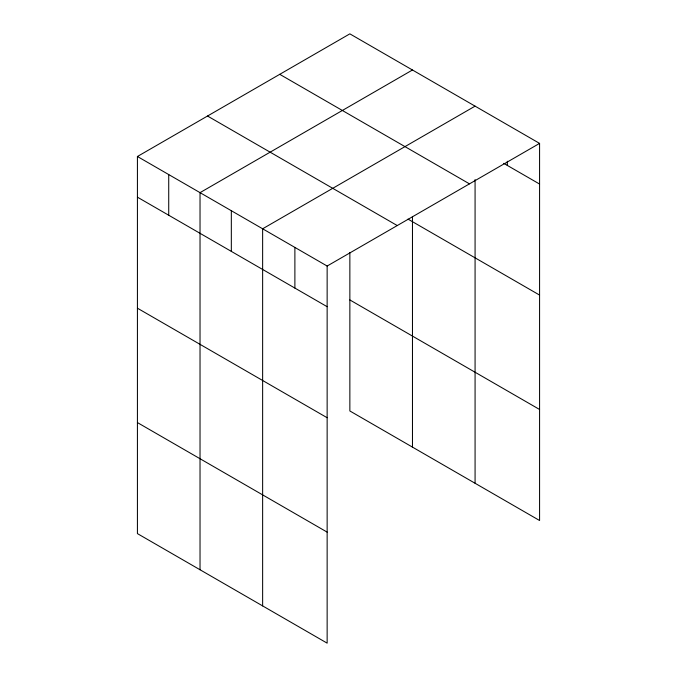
<?xml version="1.0" encoding="UTF-8"?>
<svg xmlns="http://www.w3.org/2000/svg" width="677" height="677" viewBox="0 0 677 677"><rect width="100%" height="100%" fill="white"/><g stroke="black" fill="none" stroke-linecap="round" stroke-linejoin="round"><path stroke-width="1.02" d="M539.577 143.389L327.143 266.036L327.143 643.15L137.423 533.611L137.423 156.497L349.857 33.85L539.577 143.389L539.577 520.503L349.857 410.964L349.857 252.529M475.076 179.591L475.076 483.26M412.471 69.993L200.028 192.649L200.028 569.763M475.076 106.145L262.634 228.792L262.634 605.907M503.747 163.36L539.577 184.051M279.753 74.326L469.474 183.856M407.994 219.111L539.577 295.079M207.526 116.029L397.247 225.559M137.423 156.497L327.143 266.036M349.857 299.936L539.577 409.475M137.423 197.168L327.143 306.698M137.423 308.196L327.143 417.726M137.423 422.583L327.143 532.122M507.327 161.261L507.327 165.433M412.471 216.403L412.471 447.108M294.884 247.418L294.884 288.08M231.331 210.725L231.331 251.387M168.725 174.573L168.725 215.244"/></g></svg>
